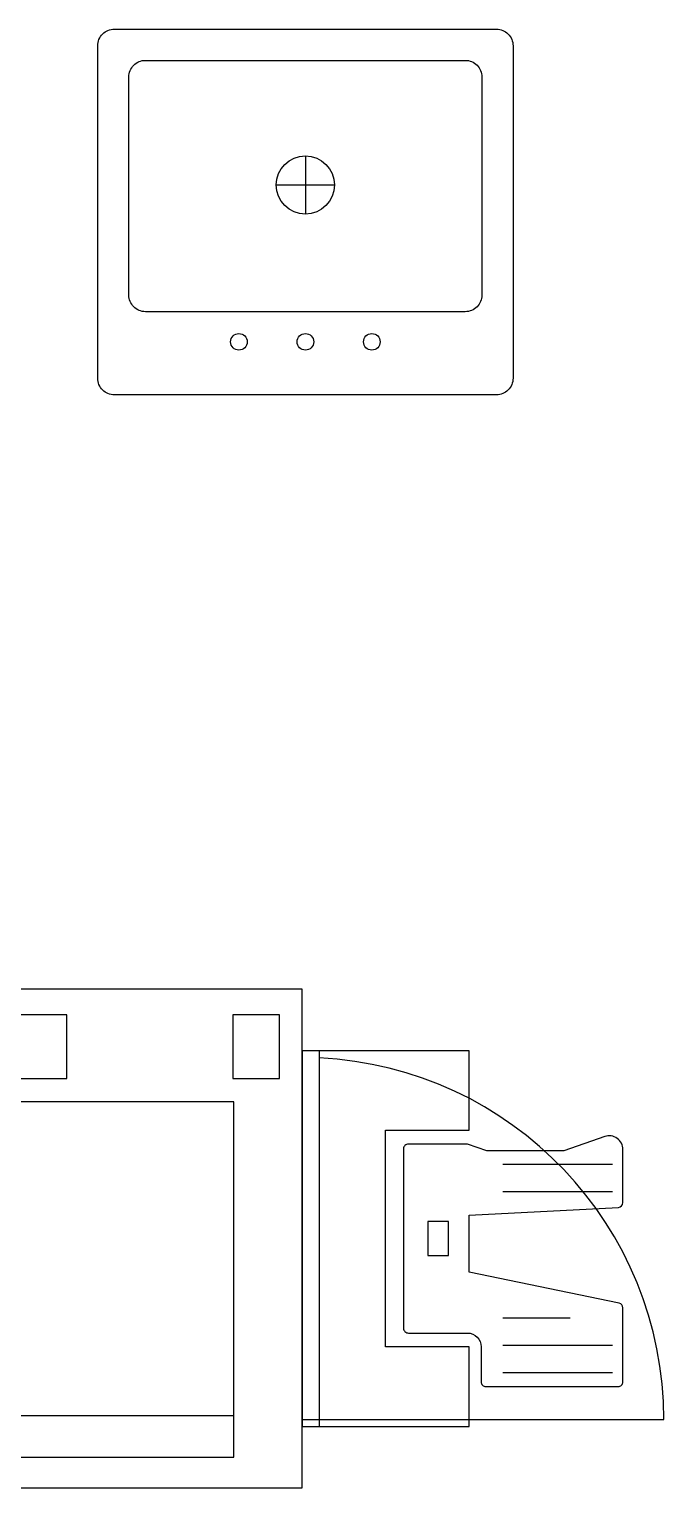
# Model space of a CAD drawing. Header units: inches. Extents: x -39 to 813, y -196 to 380.
# Drawn here: x 583.4 to 621.6, y 96.7 to 184.4 of the extents above; entities that cross this region are included whole.
import ezdxf

# ---------------------------------------------------------------- set-up
doc = ezdxf.new("R2010")
doc.units = ezdxf.units.IN
doc.header["$LTSCALE"] = 0.5
doc.header["$MEASUREMENT"] = 0
doc.layers.add('AB-FIXT', color=1, linetype='Continuous')

# ---------------------------------------------------------------- blocks, each defined once
blk = doc.blocks.new('PL-Sink_Sgl-25x22')
for p, q in [((0, 14.375), (0, 10.875)), ((-1.75, 12.625), (1.75, 12.625))]:
    blk.add_line(p, q)
for points in [[(11.5, 0), (-11.5, 0, -0.4142136), (-12.5, 1), (-12.5, 21, -0.4142136), (-11.5, 22), (11.5, 22, -0.4142136), (12.5, 21), (12.5, 1, -0.4142136)], [(9.625, 5), (-9.625, 5, -0.4142136), (-10.625, 6), (-10.625, 19.125, -0.4142136), (-9.625, 20.125), (9.625, 20.125, -0.4142136), (10.625, 19.125), (10.625, 6, -0.4142136)]]:
    blk.add_lwpolyline(points, format="xyb", close=True)
for centre, radius in [((0, 12.625), 1.75), ((-4, 3.1875), 0.5), ((0, 3.1875), 0.5), ((4, 3.1875), 0.5)]:
    blk.add_circle(centre, radius)
blk = doc.blocks.new('5')
for p, q in [((36.766, 19.46), (30.176, 19.46)), ((36.766, 17.816), (30.176, 17.816)), ((28.139, 12.982), (28.139, 16.401)), ((34.226, 10.204), (30.176, 10.204)), ((-18.082, 8.483), (-26.507, 8.483)), ((36.766, 8.56), (30.176, 8.56)), ((36.766, 6.916), (30.176, 6.916)), ((13.973, 4.328), (-10.171, 4.328)), ((18.082, 4.11), (39.863, 4.11))]:
    blk.add_line(p, q)
for points in [[(-18.082, 30), (-18.082, 0), (18.082, 0), (18.082, 30)], [(-16.845, 24.634), (-10.657, 24.634), (-10.657, 28.456), (-16.845, 28.456)], [(-6.382, 24.634), (3.915, 24.634), (3.915, 28.456), (-6.382, 28.456)], [(13.92, 24.634), (16.732, 24.634), (16.732, 28.456), (13.92, 28.456)], [(-10.171, 23.219), (-10.171, 1.849), (13.973, 1.849), (13.973, 23.219)], [(-18.082, 7.808), (-18.082, 22.192), (-25.068, 22.192), (-25.068, 7.808)], [(-25.068, 17.158), (-28.151, 17.158), (-28.151, 12.842), (-25.068, 12.842)], [(26.895, 16.027), (25.662, 16.027), (25.662, 13.973), (26.895, 13.973)]]:
    blk.add_lwpolyline(points, close=True)
for points in [[(28.151, 21.51), (28.151, 26.301), (18.082, 26.301), (18.082, 3.699), (28.151, 3.699), (28.151, 8.49)], [(19.11, 8.49), (19.11, 3.699), (28.151, 3.699), (28.151, 8.49), (23.116, 8.49), (23.116, 21.51), (28.151, 21.51), (28.151, 26.301), (19.11, 26.301), (19.11, 8.49)]]:
    blk.add_lwpolyline(points)
at = {"flags": 128}
blk.add_lwpolyline([(24.483, 9.313), (28.041, 9.313, -0.414214), (28.863, 8.491), (28.863, 6.382, 0.414214), (29.15, 6.094), (37.11, 6.094, 0.414214), (37.397, 6.382), (37.397, 10.836, 0.344477), (37.179, 11.115), (28.139, 12.982), (28.139, 16.401), (37.128, 16.872, 0.395882), (37.397, 17.159), (37.397, 20.356, 0.515368), (36.307, 21.133), (33.842, 20.282), (29.215, 20.282), (28.041, 20.687), (24.483, 20.687, 0.414214), (24.195, 20.4), (24.195, 9.6, 0.414214)], format="xyb", close=True, dxfattribs=at)
for centre, radius, start, end in [((18.082, 4.11), 21.781, 0, 87.29637), ((-10.89, 7.866), 15.616, 117.42107, 177.73774)]:
    blk.add_arc(centre, radius, start, end)

msp = doc.modelspace()

# ---------------------------------------------------------------- block references
at = {"layer": 'AB-FIXT'}
for name, p in [('PL-Sink_Sgl-25x22', (599.99989, 162.42008)), ('5', (581.71515, 96.65519))]:
    msp.add_blockref(name, p, dxfattribs=at)

doc.saveas('drawing.dxf')
